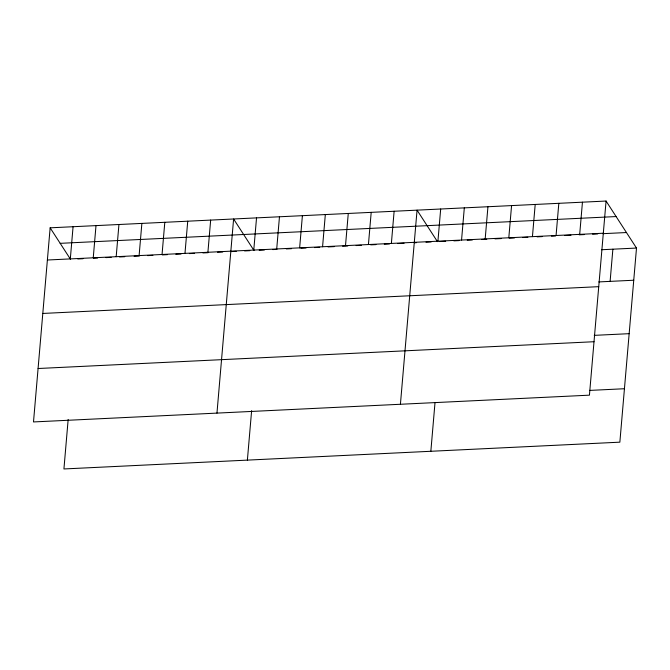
<?xml version="1.0" encoding="UTF-8"?>
<svg xmlns="http://www.w3.org/2000/svg" width="670" height="670" viewBox="0 0 670 670"><rect width="100%" height="100%" fill="white"/><g stroke="black" fill="none" stroke-linecap="round" stroke-linejoin="round"><path stroke-width="1" d="M50.141 227.825L33.5 421.941L589.433 395.166L606.074 201.042L50.141 227.825L70.526 259.323M70.316 258.905L73.072 226.72M68.164 419.479L63.926 468.958L619.859 442.175L636.5 248.059L606.074 201.042M93.247 257.799L96.003 225.614M116.178 256.694L118.942 224.509M139.109 255.588L141.873 223.403M162.048 254.483L164.803 222.298M184.979 253.377L187.734 221.192M207.909 252.272L210.665 220.087M216.963 413.105L233.604 218.99L253.98 250.48M253.771 250.061L256.535 217.884M247.381 460.123L251.627 410.635M276.71 248.964L279.465 216.778M299.641 247.858L302.396 215.673M322.572 246.753L325.327 214.567M345.502 245.647L348.266 213.462M368.433 244.542L371.197 212.357M391.372 243.436L394.128 211.251M400.417 404.27L417.058 210.145L437.443 241.644M437.929 241.192L440.684 209.007M430.844 451.279L434.998 402.787M461.555 240.053L464.31 207.876M485.181 238.914L487.944 206.737M508.806 237.783L511.57 205.598M532.441 236.644L535.196 204.459M556.067 235.505L558.822 203.32M579.692 234.366L582.448 202.181M610.11 281.375L612.874 249.19M60.183 243.336L616.115 216.561M47.386 260.01L603.318 233.227M77.821 258.972L83.03 258.721M93.457 258.218L97.627 258.017M105.969 257.615L111.178 257.364M119.52 256.962L124.729 256.71M134.109 256.258L139.318 256.007M147.66 255.605L152.877 255.354M162.257 254.902L167.467 254.65M175.808 254.248L181.017 253.997M189.359 253.595L194.568 253.344M202.91 252.942L208.119 252.691M217.499 252.238L222.716 251.987M231.049 251.585L236.267 251.334M244.6 250.932L249.818 250.68M259.198 250.237L264.407 249.985M272.749 249.583L276.919 249.382M286.299 248.93L291.509 248.679M300.889 248.227L306.106 247.975M314.439 247.573L319.657 247.322M327.99 246.92L334.246 246.619M342.588 246.217L347.797 245.965M356.139 245.563L361.348 245.312M370.728 244.86L375.945 244.609M384.279 244.207L389.496 243.955M397.829 243.553L404.085 243.252M414.512 242.749L416.598 242.649M425.978 242.197L431.187 241.945M439.495 241.543L445.659 241.25M453.875 240.857L459.017 240.605M467.233 240.212L472.367 239.96M481.613 239.517L486.755 239.274M494.971 238.872L501.135 238.579M509.351 238.185L514.485 237.934M522.709 237.54L527.843 237.289M537.089 236.845L542.223 236.602M551.469 236.15L555.581 235.957M564.827 235.513L570.991 235.212M579.207 234.818L584.341 234.567M592.565 234.173L597.699 233.93M602.832 233.679L626.458 232.54M601.576 249.734L636.5 248.059M598.812 281.919L633.745 280.236M42.805 313.443L598.737 286.668M594.231 335.36L629.163 333.677M38.081 368.508L594.014 341.725M589.508 390.417L624.44 388.734"/></g></svg>
